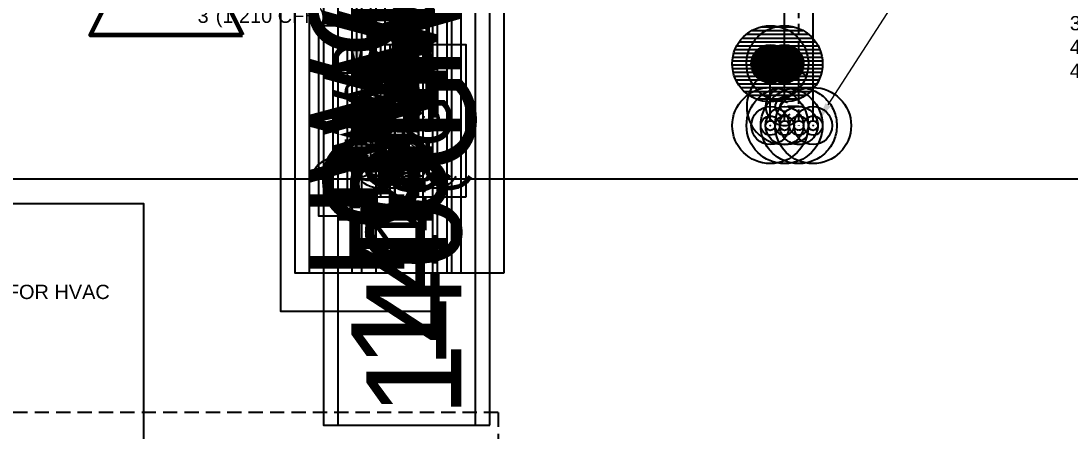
# Model space of a CAD drawing. Extents: x -6836 to 13740, y -142 to 3166.
# Drawn here: x 1431.6 to 1762.6, y 1151.6 to 1281 of the extents above; entities that cross this region are included whole.
import ezdxf
from ezdxf import colors
from ezdxf.entities.mleader import LeaderData, LeaderLine
from ezdxf.enums import TextEntityAlignment as Align
from ezdxf.math import Vec2, Vec3

# ---------------------------------------------------------------- set-up
doc = ezdxf.new("R2010")
doc.units = 0
doc.header["$LTSCALE"] = 18
doc.header["$MEASUREMENT"] = 0
doc.linetypes.add('HIDDEN', pattern=[0.375, 0.25, -0.125])
doc.linetypes.add('VENT', pattern=[0.3, 0.2, -0.1])
for name, color, linetype, lineweight in [('G-ANNO-TEXT', 70, 'Continuous', 0), ('P-GAS-N', 3, 'Continuous', 60), ('P-GAS-N @ 1 (1)', 3, 'Continuous', 60), ('P-GAS-N @ 1 (2)', 3, 'Continuous', 60), ('P-GAS-N @ 12', 3, 'Continuous', 60), ('P-GAS-N @ 128', 3, 'Continuous', 60), ('P-GAS-N @ 16', 3, 'Continuous', 60), ('P-GAS-N @ 192', 3, 'Continuous', 60), ('P-GAS-N @ 2', 3, 'Continuous', 60), ('P-GAS-N @ 24', 3, 'Continuous', 60), ('P-GAS-N @ 384', 3, 'Continuous', 60), ('P-GAS-N @ 4', 3, 'Continuous', 60), ('P-GAS-N @ 48', 3, 'Continuous', 60), ('P-GAS-N @ 64', 3, 'Continuous', 60), ('P-GAS-N @ 768', 3, 'Continuous', 60), ('P-GAS-N @ 8', 3, 'Continuous', 60), ('P-GAS-N @ 96', 3, 'Continuous', 60)]:
    doc.layers.add(name, color=color, linetype=linetype, lineweight=lineweight)
for name, color, linetype in [('M-EQP-N', 8, 'Continuous'), ('P-14HW-N', 3, 'Continuous'), ('P-14HW-N @ 1 (1)', 3, 'Continuous'), ('P-14HW-N @ 192', 3, 'Continuous'), ('P-14HW-N @ 384', 3, 'Continuous'), ('P-14HW-N @ 48', 3, 'Continuous'), ('P-14HW-N @ 96', 3, 'Continuous'), ('P-14HWC-N', 6, 'Continuous'), ('P-14HWC-N @ 1', 6, 'Continuous'), ('P-14HWC-N @ 192', 6, 'Continuous'), ('P-14HWC-N @ 384', 6, 'Continuous'), ('P-14HWC-N @ 48', 6, 'Continuous'), ('P-14HWC-N @ 96', 6, 'Continuous'), ('P-CW-N', 4, 'Continuous'), ('P-CW-N @ 1 (1)', 4, 'Continuous'), ('P-CW-N @ 192', 4, 'Continuous'), ('P-CW-N @ 384', 4, 'Continuous'), ('P-CW-N @ 48', 4, 'Continuous'), ('P-CW-N @ 96', 4, 'Continuous'), ('P-HW-N', 1, 'Continuous'), ('P-HW-N @ 1 (1)', 1, 'Continuous'), ('P-HW-N @ 192', 1, 'Continuous'), ('P-HW-N @ 384', 1, 'Continuous'), ('P-HW-N @ 48', 1, 'Continuous'), ('P-HW-N @ 96', 1, 'Continuous'), ('P-HWC-N', 2, 'Continuous'), ('P-HWC-N @ 1 (1)', 2, 'Continuous'), ('P-HWC-N @ 192', 2, 'Continuous'), ('P-HWC-N @ 384', 2, 'Continuous'), ('P-HWC-N @ 48', 2, 'Continuous'), ('P-HWC-N @ 96', 2, 'Continuous'), ('P-SAN-N', 6, 'Continuous'), ('P-SAN-N @ 1 (1)', 6, 'Continuous'), ('P-SAN-N @ 192', 6, 'Continuous'), ('P-SAN-N @ 384', 6, 'Continuous'), ('P-SAN-N @ 48', 6, 'Continuous'), ('P-SAN-N @ 96', 6, 'Continuous'), ('P-SANV-N', 5, 'VENT'), ('P-SANV-N @ 1 (1)', 5, 'VENT'), ('P-SANV-N @ 192', 5, 'VENT'), ('P-SANV-N @ 384', 5, 'VENT'), ('P-SANV-N @ 48', 5, 'VENT'), ('P-SANV-N @ 96', 5, 'VENT'), ('P-STRM-N', 2, 'Continuous'), ('P-STRM-N @ 1 (1)', 2, 'Continuous'), ('P-STRM-N @ 192', 2, 'Continuous'), ('P-STRM-N @ 384', 2, 'Continuous'), ('P-STRM-N @ 48', 2, 'Continuous'), ('P-STRM-N @ 96', 2, 'Continuous')]:
    doc.layers.add(name, color=color, linetype=linetype)
doc.styles.add('Arial', font='arial.ttf')

# ---------------------------------------------------------------- blocks, each defined once
blk = doc.blocks.new('A$C04B83033')
at = {"color": 7, "linetype": 'HIDDEN'}
for q in [(1360.16, 1167.96), (1582.16, 855.96)]:
    blk.add_line((1582.16, 1167.96), q, dxfattribs=at)
blk = doc.blocks.new('*U41')
blk.add_circle((0, 0), 0.03125)
blk = doc.blocks.new('*U2490')
at = {"layer": 'P-STRM-N @ 1 (1)'}
blk.add_blockref('*U41', (1668, 1248), dxfattribs=at)
at = {"layer": 'P-STRM-N @ 192', "xscale": 192, "yscale": 192, "zscale": 192}
blk.add_blockref('*U41', (1668, 1248), dxfattribs=at)
at = {"layer": 'P-STRM-N @ 384', "xscale": 384, "yscale": 384, "zscale": 384}
blk.add_blockref('*U41', (1668, 1248), dxfattribs=at)
at = {"layer": 'P-STRM-N @ 48', "xscale": 48, "yscale": 48, "zscale": 48}
blk.add_blockref('*U41', (1668, 1248), dxfattribs=at)
at = {"layer": 'P-STRM-N @ 96', "xscale": 96, "yscale": 96, "zscale": 96}
blk.add_blockref('*U41', (1668, 1248), dxfattribs=at)
blk = doc.blocks.new('*U2491')
at = {"layer": 'P-SAN-N @ 1 (1)', "rotation": 89.99999999999999}
blk.add_blockref('*U41', (1672.5, 1248), dxfattribs=at)
at = {"layer": 'P-SAN-N @ 192', "xscale": 192.0000000000001, "yscale": 192.0000000000001, "zscale": 192.0000000000001, "rotation": 89.99999999999999}
blk.add_blockref('*U41', (1672.5, 1248), dxfattribs=at)
at = {"layer": 'P-SAN-N @ 384', "xscale": 384.0000000000001, "yscale": 384.0000000000001, "zscale": 384.0000000000001, "rotation": 89.99999999999999}
blk.add_blockref('*U41', (1672.5, 1248), dxfattribs=at)
at = {"layer": 'P-SAN-N @ 48', "xscale": 48, "yscale": 48, "zscale": 48, "rotation": 89.99999999999999}
blk.add_blockref('*U41', (1672.5, 1248), dxfattribs=at)
at = {"layer": 'P-SAN-N @ 96', "xscale": 96.00000000000003, "yscale": 96.00000000000003, "zscale": 96.00000000000003, "rotation": 89.99999999999999}
blk.add_blockref('*U41', (1672.5, 1248), dxfattribs=at)
blk = doc.blocks.new('*U2492')
at = {"layer": 'P-SANV-N @ 1 (1)', "rotation": 89.99999999999999}
blk.add_blockref('*U41', (1677, 1248), dxfattribs=at)
at = {"layer": 'P-SANV-N @ 192', "xscale": 192.0000000000001, "yscale": 192.0000000000001, "zscale": 192.0000000000001, "rotation": 89.99999999999999}
blk.add_blockref('*U41', (1677, 1248), dxfattribs=at)
at = {"layer": 'P-SANV-N @ 384', "xscale": 384.0000000000001, "yscale": 384.0000000000001, "zscale": 384.0000000000001, "rotation": 89.99999999999999}
blk.add_blockref('*U41', (1677, 1248), dxfattribs=at)
at = {"layer": 'P-SANV-N @ 48', "xscale": 48, "yscale": 48, "zscale": 48, "rotation": 89.99999999999999}
blk.add_blockref('*U41', (1677, 1248), dxfattribs=at)
at = {"layer": 'P-SANV-N @ 96', "xscale": 96.00000000000003, "yscale": 96.00000000000003, "zscale": 96.00000000000003, "rotation": 89.99999999999999}
blk.add_blockref('*U41', (1677, 1248), dxfattribs=at)
blk = doc.blocks.new('*U2493')
at = {"layer": 'P-CW-N @ 1 (1)', "rotation": 89.99999999999999}
blk.add_blockref('*U41', (1681.5, 1248), dxfattribs=at)
at = {"layer": 'P-CW-N @ 192', "xscale": 192.0000000000001, "yscale": 192.0000000000001, "zscale": 192.0000000000001, "rotation": 89.99999999999999}
blk.add_blockref('*U41', (1681.5, 1248), dxfattribs=at)
at = {"layer": 'P-CW-N @ 384', "xscale": 384.0000000000001, "yscale": 384.0000000000001, "zscale": 384.0000000000001, "rotation": 89.99999999999999}
blk.add_blockref('*U41', (1681.5, 1248), dxfattribs=at)
at = {"layer": 'P-CW-N @ 48', "xscale": 48, "yscale": 48, "zscale": 48, "rotation": 89.99999999999999}
blk.add_blockref('*U41', (1681.5, 1248), dxfattribs=at)
at = {"layer": 'P-CW-N @ 96', "xscale": 96.00000000000003, "yscale": 96.00000000000003, "zscale": 96.00000000000003, "rotation": 89.99999999999999}
blk.add_blockref('*U41', (1681.5, 1248), dxfattribs=at)
blk = doc.blocks.new('*U36')
h = blk.add_hatch()
h.set_pattern_fill('ANSI31', color=256, scale=0.025, angle=135)
edge = h.paths.add_edge_path()
edge.add_arc((0, 0), 0.03125, 0, 360)
blk.add_circle((0, 0), 0.03125)
blk = doc.blocks.new('*U2494')
at = {"layer": 'P-STRM-N @ 1 (1)'}
blk.add_blockref('*U36', (1668, 1267.5), dxfattribs=at)
at = {"layer": 'P-STRM-N @ 192', "xscale": 192, "yscale": 192, "zscale": 192}
blk.add_blockref('*U36', (1668, 1267.5), dxfattribs=at)
at = {"layer": 'P-STRM-N @ 384', "xscale": 384, "yscale": 384, "zscale": 384}
blk.add_blockref('*U36', (1668, 1267.5), dxfattribs=at)
at = {"layer": 'P-STRM-N @ 48', "xscale": 48, "yscale": 48, "zscale": 48}
blk.add_blockref('*U36', (1668, 1267.5), dxfattribs=at)
at = {"layer": 'P-STRM-N @ 96', "xscale": 96, "yscale": 96, "zscale": 96}
blk.add_blockref('*U36', (1668, 1267.5), dxfattribs=at)
blk = doc.blocks.new('*U2495')
at = {"layer": 'P-SAN-N @ 1 (1)'}
blk.add_blockref('*U36', (1672.5, 1267.5), dxfattribs=at)
at = {"layer": 'P-SAN-N @ 192', "xscale": 192, "yscale": 192, "zscale": 192}
blk.add_blockref('*U36', (1672.5, 1267.5), dxfattribs=at)
at = {"layer": 'P-SAN-N @ 384', "xscale": 384, "yscale": 384, "zscale": 384}
blk.add_blockref('*U36', (1672.5, 1267.5), dxfattribs=at)
at = {"layer": 'P-SAN-N @ 48', "xscale": 48, "yscale": 48, "zscale": 48}
blk.add_blockref('*U36', (1672.5, 1267.5), dxfattribs=at)
at = {"layer": 'P-SAN-N @ 96', "xscale": 96, "yscale": 96, "zscale": 96}
blk.add_blockref('*U36', (1672.5, 1267.5), dxfattribs=at)
blk = doc.blocks.new('*U3')
at = {"linetype": 'Continuous'}
blk.add_arc((0, 0), 0.03112, 232.56697, 127.43303, dxfattribs=at)
blk = doc.blocks.new('*U2502')
at = {"layer": 'P-SAN-N @ 1 (1)', "rotation": 180}
blk.add_blockref('*U3', (1672.5, 1254), dxfattribs=at)
at = {"layer": 'P-SAN-N @ 192', "xscale": 192, "yscale": 192, "zscale": 192, "rotation": 180}
blk.add_blockref('*U3', (1672.5, 1254), dxfattribs=at)
at = {"layer": 'P-SAN-N @ 384', "xscale": 384, "yscale": 384, "zscale": 384, "rotation": 180}
blk.add_blockref('*U3', (1672.5, 1254), dxfattribs=at)
at = {"layer": 'P-SAN-N @ 48', "xscale": 48, "yscale": 48, "zscale": 48, "rotation": 180}
blk.add_blockref('*U3', (1672.5, 1254), dxfattribs=at)
at = {"layer": 'P-SAN-N @ 96', "xscale": 96, "yscale": 96, "zscale": 96, "rotation": 180}
blk.add_blockref('*U3', (1672.5, 1254), dxfattribs=at)
blk = doc.blocks.new('*U17')
at = {"layer": 'DEFPOINTS'}
blk.add_lwpolyline([(-0.125, -0.0625), (0.125, -0.0625), (0.125, 0.0625), (-0.125, 0.0625)], close=True, dxfattribs=at)
at = {"style": 'Arial'}
blk.add_text('CW', height=0.078125, dxfattribs=at).set_placement((0, 0), align=Align.MIDDLE)
blk = doc.blocks.new('*U2705')
at = {"layer": 'P-CW-N @ 1 (1)', "linetype": 'ByBlock', "lineweight": -2, "rotation": 89.99999999999999}
blk.add_blockref('*U17', (1542, 1249.5), dxfattribs=at)
at = {"layer": 'P-CW-N @ 192', "linetype": 'ByBlock', "lineweight": -2, "xscale": 192, "yscale": 192, "zscale": 192, "rotation": 89.99999999999999}
blk.add_blockref('*U17', (1542, 1249.5), dxfattribs=at)
at = {"layer": 'P-CW-N @ 384', "linetype": 'ByBlock', "lineweight": -2, "xscale": 384, "yscale": 384, "zscale": 384, "rotation": 89.99999999999999}
blk.add_blockref('*U17', (1542, 1249.5), dxfattribs=at)
at = {"layer": 'P-CW-N @ 48', "linetype": 'ByBlock', "lineweight": -2, "xscale": 48, "yscale": 48, "zscale": 48, "rotation": 90}
blk.add_blockref('*U17', (1542, 1249.5), dxfattribs=at)
at = {"layer": 'P-CW-N @ 96', "linetype": 'ByBlock', "lineweight": -2, "xscale": 96, "yscale": 96, "zscale": 96, "rotation": 89.99999999999999}
blk.add_blockref('*U17', (1542, 1249.5), dxfattribs=at)
blk = doc.blocks.new('*U18')
at = {"layer": 'DEFPOINTS'}
blk.add_lwpolyline([(-0.25, -0.0625), (0.25, -0.0625), (0.25, 0.0625), (-0.25, 0.0625)], close=True, dxfattribs=at)
at = {"insert": (0, 0.03957), "char_height": 0.078125, "width": 0.2237834, "attachment_point": 2, "style": 'Arial'}
blk.add_mtext('140%%DHW', dxfattribs=at)
blk = doc.blocks.new('*U2706')
at = {"layer": 'P-14HW-N @ 1 (1)', "linetype": 'ByBlock', "lineweight": -2, "rotation": 89.99999999999999}
blk.add_blockref('*U18', (1551, 1249.5), dxfattribs=at)
at = {"layer": 'P-14HW-N @ 192', "linetype": 'ByBlock', "lineweight": -2, "xscale": 192, "yscale": 192, "zscale": 192, "rotation": 89.99999999999999}
blk.add_blockref('*U18', (1551, 1249.5), dxfattribs=at)
at = {"layer": 'P-14HW-N @ 384', "linetype": 'ByBlock', "lineweight": -2, "xscale": 384, "yscale": 384, "zscale": 384, "rotation": 89.99999999999999}
blk.add_blockref('*U18', (1551, 1249.5), dxfattribs=at)
at = {"layer": 'P-14HW-N @ 48', "linetype": 'ByBlock', "lineweight": -2, "xscale": 48, "yscale": 48, "zscale": 48, "rotation": 90}
blk.add_blockref('*U18', (1551, 1249.5), dxfattribs=at)
at = {"layer": 'P-14HW-N @ 96', "linetype": 'ByBlock', "lineweight": -2, "xscale": 96, "yscale": 96, "zscale": 96, "rotation": 89.99999999999999}
blk.add_blockref('*U18', (1551, 1249.5), dxfattribs=at)
blk = doc.blocks.new('*U30')
at = {"layer": 'DEFPOINTS'}
blk.add_lwpolyline([(-0.25, -0.0625), (0.25, -0.0625), (0.25, 0.0625), (-0.25, 0.0625)], close=True, dxfattribs=at)
at = {"insert": (0, 0.03904), "char_height": 0.078125, "width": 0.340714, "attachment_point": 2, "style": 'Arial'}
blk.add_mtext('140%%DHWC', dxfattribs=at)
blk = doc.blocks.new('*U2707')
at = {"layer": 'P-14HWC-N @ 1', "linetype": 'ByBlock', "lineweight": -2, "rotation": 89.99999999999999}
blk.add_blockref('*U30', (1555.5, 1249.5), dxfattribs=at)
at = {"layer": 'P-14HWC-N @ 192', "linetype": 'ByBlock', "lineweight": -2, "xscale": 192, "yscale": 192, "zscale": 192, "rotation": 89.99999999999999}
blk.add_blockref('*U30', (1555.5, 1249.5), dxfattribs=at)
at = {"layer": 'P-14HWC-N @ 384', "linetype": 'ByBlock', "lineweight": -2, "xscale": 384, "yscale": 384, "zscale": 384, "rotation": 89.99999999999999}
blk.add_blockref('*U30', (1555.5, 1249.5), dxfattribs=at)
at = {"layer": 'P-14HWC-N @ 48', "linetype": 'ByBlock', "lineweight": -2, "xscale": 48, "yscale": 48, "zscale": 48, "rotation": 90}
blk.add_blockref('*U30', (1555.5, 1249.5), dxfattribs=at)
at = {"layer": 'P-14HWC-N @ 96', "linetype": 'ByBlock', "lineweight": -2, "xscale": 96, "yscale": 96, "zscale": 96, "rotation": 89.99999999999999}
blk.add_blockref('*U30', (1555.5, 1249.5), dxfattribs=at)
blk = doc.blocks.new('*U39')
at = {"layer": 'DEFPOINTS'}
blk.add_lwpolyline([(-0.125, -0.0625), (0.125, -0.0625), (0.125, 0.0625), (-0.125, 0.0625)], close=True, dxfattribs=at)
at = {"style": 'Arial'}
blk.add_text('HW', height=0.078125, dxfattribs=at).set_placement((0, 0), align=Align.MIDDLE)
blk = doc.blocks.new('*U2708')
at = {"layer": 'P-HW-N @ 1 (1)', "linetype": 'ByBlock', "lineweight": -2, "rotation": 89.99999999999999}
blk.add_blockref('*U39', (1546.5, 1249.5), dxfattribs=at)
at = {"layer": 'P-HW-N @ 192', "linetype": 'ByBlock', "lineweight": -2, "xscale": 192, "yscale": 192, "zscale": 192, "rotation": 89.99999999999999}
blk.add_blockref('*U39', (1546.5, 1249.5), dxfattribs=at)
at = {"layer": 'P-HW-N @ 384', "linetype": 'ByBlock', "lineweight": -2, "xscale": 384, "yscale": 384, "zscale": 384, "rotation": 89.99999999999999}
blk.add_blockref('*U39', (1546.5, 1249.5), dxfattribs=at)
at = {"layer": 'P-HW-N @ 48', "linetype": 'ByBlock', "lineweight": -2, "xscale": 48, "yscale": 48, "zscale": 48, "rotation": 90}
blk.add_blockref('*U39', (1546.5, 1249.5), dxfattribs=at)
at = {"layer": 'P-HW-N @ 96', "linetype": 'ByBlock', "lineweight": -2, "xscale": 96, "yscale": 96, "zscale": 96, "rotation": 89.99999999999999}
blk.add_blockref('*U39', (1546.5, 1249.5), dxfattribs=at)
blk = doc.blocks.new('Gas Pipe Type')
at = {"layer": 'DEFPOINTS'}
blk.add_lwpolyline([(-0.125, -0.0625), (0.125, -0.0625), (0.125, 0.0625), (-0.125, 0.0625)], close=True, dxfattribs=at)
at = {"style": 'Arial'}
blk.add_text('G', height=0.07812, dxfattribs=at).set_placement((0, 0), align=Align.MIDDLE)
blk = doc.blocks.new('*U2709')
at = {"layer": 'P-GAS-N @ 1 (1)', "linetype": 'ByBlock', "lineweight": -2, "rotation": 89.99999999999999}
blk.add_blockref('Gas Pipe Type', (1560, 1249.5), dxfattribs=at)
at = {"layer": 'P-GAS-N @ 192', "linetype": 'ByBlock', "lineweight": -2, "xscale": 192, "yscale": 192, "zscale": 192, "rotation": 89.99999999999999}
blk.add_blockref('Gas Pipe Type', (1560, 1249.5), dxfattribs=at)
at = {"layer": 'P-GAS-N @ 384', "linetype": 'ByBlock', "lineweight": -2, "xscale": 384, "yscale": 384, "zscale": 384, "rotation": 89.99999999999999}
blk.add_blockref('Gas Pipe Type', (1560, 1249.5), dxfattribs=at)
at = {"layer": 'P-GAS-N @ 48', "linetype": 'ByBlock', "lineweight": -2, "xscale": 48, "yscale": 48, "zscale": 48, "rotation": 90}
blk.add_blockref('Gas Pipe Type', (1560, 1249.5), dxfattribs=at)
at = {"layer": 'P-GAS-N @ 96', "linetype": 'ByBlock', "lineweight": -2, "xscale": 96, "yscale": 96, "zscale": 96, "rotation": 89.99999999999999}
blk.add_blockref('Gas Pipe Type', (1560, 1249.5), dxfattribs=at)
blk = doc.blocks.new('*U16')
at = {"layer": 'DEFPOINTS'}
blk.add_lwpolyline([(-0.15625, -0.0625), (0.15625, -0.0625), (0.15625, 0.0625), (-0.15625, 0.0625)], close=True, dxfattribs=at)
at = {"style": 'Arial'}
blk.add_text('HWC', height=0.078125, dxfattribs=at).set_placement((0, 0), align=Align.MIDDLE)
blk = doc.blocks.new('*U2710')
at = {"layer": 'P-HWC-N @ 1 (1)', "linetype": 'ByBlock', "lineweight": -2, "rotation": 89.99999999999999}
blk.add_blockref('*U16', (1537.5, 1249.5), dxfattribs=at)
at = {"layer": 'P-HWC-N @ 192', "linetype": 'ByBlock', "lineweight": -2, "xscale": 192, "yscale": 192, "zscale": 192, "rotation": 89.99999999999999}
blk.add_blockref('*U16', (1537.5, 1249.5), dxfattribs=at)
at = {"layer": 'P-HWC-N @ 384', "linetype": 'ByBlock', "lineweight": -2, "xscale": 384, "yscale": 384, "zscale": 384, "rotation": 89.99999999999999}
blk.add_blockref('*U16', (1537.5, 1249.5), dxfattribs=at)
at = {"layer": 'P-HWC-N @ 48', "linetype": 'ByBlock', "lineweight": -2, "xscale": 48, "yscale": 48, "zscale": 48, "rotation": 90}
blk.add_blockref('*U16', (1537.5, 1249.5), dxfattribs=at)
at = {"layer": 'P-HWC-N @ 96', "linetype": 'ByBlock', "lineweight": -2, "xscale": 96, "yscale": 96, "zscale": 96, "rotation": 89.99999999999999}
blk.add_blockref('*U16', (1537.5, 1249.5), dxfattribs=at)
blk = doc.blocks.new('continuation')
blk.add_lwpolyline([(-0.00279, -0.03466, -0.625102), (0, 0, 0.625102), (0.00279, 0.03466)], format="xyb")
blk = doc.blocks.new('*U2711')
at = {"layer": 'P-HWC-N @ 1 (1)', "rotation": 89.99999999999999}
blk.add_blockref('continuation', (1537.5, 1233), dxfattribs=at)
at = {"layer": 'P-HWC-N @ 192', "xscale": 192, "yscale": 192, "zscale": 192, "rotation": 89.99999999999999}
blk.add_blockref('continuation', (1537.5, 1233), dxfattribs=at)
at = {"layer": 'P-HWC-N @ 384', "xscale": 384, "yscale": 384, "zscale": 384, "rotation": 89.99999999999999}
blk.add_blockref('continuation', (1537.5, 1233), dxfattribs=at)
at = {"layer": 'P-HWC-N @ 48', "xscale": 48, "yscale": 48, "zscale": 48, "rotation": 90}
blk.add_blockref('continuation', (1537.5, 1233), dxfattribs=at)
at = {"layer": 'P-HWC-N @ 96', "xscale": 96, "yscale": 96, "zscale": 96, "rotation": 89.99999999999999}
blk.add_blockref('continuation', (1537.5, 1233), dxfattribs=at)
blk = doc.blocks.new('*U2712')
at = {"layer": 'P-CW-N @ 1 (1)', "rotation": 89.99999999999999}
blk.add_blockref('continuation', (1542, 1233), dxfattribs=at)
at = {"layer": 'P-CW-N @ 192', "xscale": 192, "yscale": 192, "zscale": 192, "rotation": 89.99999999999999}
blk.add_blockref('continuation', (1542, 1233), dxfattribs=at)
at = {"layer": 'P-CW-N @ 384', "xscale": 384, "yscale": 384, "zscale": 384, "rotation": 89.99999999999999}
blk.add_blockref('continuation', (1542, 1233), dxfattribs=at)
at = {"layer": 'P-CW-N @ 48', "xscale": 48, "yscale": 48, "zscale": 48, "rotation": 90}
blk.add_blockref('continuation', (1542, 1233), dxfattribs=at)
at = {"layer": 'P-CW-N @ 96', "xscale": 96, "yscale": 96, "zscale": 96, "rotation": 89.99999999999999}
blk.add_blockref('continuation', (1542, 1233), dxfattribs=at)
blk = doc.blocks.new('*U2713')
at = {"layer": 'P-14HW-N @ 1 (1)', "rotation": 89.99999999999999}
blk.add_blockref('continuation', (1551, 1233), dxfattribs=at)
at = {"layer": 'P-14HW-N @ 192', "xscale": 192, "yscale": 192, "zscale": 192, "rotation": 89.99999999999999}
blk.add_blockref('continuation', (1551, 1233), dxfattribs=at)
at = {"layer": 'P-14HW-N @ 384', "xscale": 384, "yscale": 384, "zscale": 384, "rotation": 89.99999999999999}
blk.add_blockref('continuation', (1551, 1233), dxfattribs=at)
at = {"layer": 'P-14HW-N @ 48', "xscale": 48, "yscale": 48, "zscale": 48, "rotation": 90}
blk.add_blockref('continuation', (1551, 1233), dxfattribs=at)
at = {"layer": 'P-14HW-N @ 96', "xscale": 96, "yscale": 96, "zscale": 96, "rotation": 89.99999999999999}
blk.add_blockref('continuation', (1551, 1233), dxfattribs=at)
blk = doc.blocks.new('*U2714')
at = {"layer": 'P-14HWC-N @ 1', "rotation": 89.99999999999999}
blk.add_blockref('continuation', (1555.5, 1233), dxfattribs=at)
at = {"layer": 'P-14HWC-N @ 192', "xscale": 192, "yscale": 192, "zscale": 192, "rotation": 89.99999999999999}
blk.add_blockref('continuation', (1555.5, 1233), dxfattribs=at)
at = {"layer": 'P-14HWC-N @ 384', "xscale": 384, "yscale": 384, "zscale": 384, "rotation": 89.99999999999999}
blk.add_blockref('continuation', (1555.5, 1233), dxfattribs=at)
at = {"layer": 'P-14HWC-N @ 48', "xscale": 48, "yscale": 48, "zscale": 48, "rotation": 90}
blk.add_blockref('continuation', (1555.5, 1233), dxfattribs=at)
at = {"layer": 'P-14HWC-N @ 96', "xscale": 96, "yscale": 96, "zscale": 96, "rotation": 89.99999999999999}
blk.add_blockref('continuation', (1555.5, 1233), dxfattribs=at)
blk = doc.blocks.new('*U2715')
at = {"layer": 'P-HW-N @ 1 (1)', "rotation": 89.99999999999999}
blk.add_blockref('continuation', (1546.5, 1233), dxfattribs=at)
at = {"layer": 'P-HW-N @ 192', "xscale": 192, "yscale": 192, "zscale": 192, "rotation": 89.99999999999999}
blk.add_blockref('continuation', (1546.5, 1233), dxfattribs=at)
at = {"layer": 'P-HW-N @ 384', "xscale": 384, "yscale": 384, "zscale": 384, "rotation": 89.99999999999999}
blk.add_blockref('continuation', (1546.5, 1233), dxfattribs=at)
at = {"layer": 'P-HW-N @ 48', "xscale": 48, "yscale": 48, "zscale": 48, "rotation": 90}
blk.add_blockref('continuation', (1546.5, 1233), dxfattribs=at)
at = {"layer": 'P-HW-N @ 96', "xscale": 96, "yscale": 96, "zscale": 96, "rotation": 89.99999999999999}
blk.add_blockref('continuation', (1546.5, 1233), dxfattribs=at)
blk = doc.blocks.new('*U2716')
at = {"layer": 'P-GAS-N @ 1 (1)', "rotation": 89.99999999999999}
blk.add_blockref('continuation', (1560, 1233), dxfattribs=at)
at = {"layer": 'P-GAS-N @ 192', "xscale": 192, "yscale": 192, "zscale": 192, "rotation": 89.99999999999999}
blk.add_blockref('continuation', (1560, 1233), dxfattribs=at)
at = {"layer": 'P-GAS-N @ 384', "xscale": 384, "yscale": 384, "zscale": 384, "rotation": 89.99999999999999}
blk.add_blockref('continuation', (1560, 1233), dxfattribs=at)
at = {"layer": 'P-GAS-N @ 48', "xscale": 48, "yscale": 48, "zscale": 48, "rotation": 90}
blk.add_blockref('continuation', (1560, 1233), dxfattribs=at)
at = {"layer": 'P-GAS-N @ 96', "xscale": 96, "yscale": 96, "zscale": 96, "rotation": 89.99999999999999}
blk.add_blockref('continuation', (1560, 1233), dxfattribs=at)
blk = doc.blocks.new('*U42')
at = {"linetype": 'Continuous'}
for points in [[(0, 0), (0, 0.05761), (0.0625, 0.05761)], [(-0.0625, -0.03125), (-0.0625, 0.03125), (0.0625, -0.03125), (0.0625, 0.03125), (-0.0625, -0.03125)]]:
    blk.add_lwpolyline(points, dxfattribs=at)
blk = doc.blocks.new('*U2854')
at = {"layer": 'P-GAS-N @ 1 (1)', "rotation": 90}
blk.add_blockref('*U42', (1477.5, 1324.5), dxfattribs=at)
at = {"layer": 'P-GAS-N @ 1 (2)', "rotation": 89.99999999999999}
blk.add_blockref('*U42', (1477.5, 1324.5), dxfattribs=at)
at = {"layer": 'P-GAS-N @ 12', "xscale": 12, "yscale": 12, "zscale": 12, "rotation": 89.99999999999999}
blk.add_blockref('*U42', (1477.5, 1324.5), dxfattribs=at)
at = {"layer": 'P-GAS-N @ 128', "xscale": 128, "yscale": 128, "zscale": 128, "rotation": 89.99999999999999}
blk.add_blockref('*U42', (1477.5, 1324.5), dxfattribs=at)
at = {"layer": 'P-GAS-N @ 16', "xscale": 16, "yscale": 16, "zscale": 16, "rotation": 89.99999999999999}
blk.add_blockref('*U42', (1477.5, 1324.5), dxfattribs=at)
at = {"layer": 'P-GAS-N @ 192', "xscale": 192.0000000000001, "yscale": 192.0000000000001, "zscale": 192.0000000000001, "rotation": 89.99999999999999}
blk.add_blockref('*U42', (1477.5, 1324.5), dxfattribs=at)
at = {"layer": 'P-GAS-N @ 2', "xscale": 2, "yscale": 2, "zscale": 2, "rotation": 89.99999999999999}
blk.add_blockref('*U42', (1477.5, 1324.5), dxfattribs=at)
at = {"layer": 'P-GAS-N @ 24', "xscale": 24.00000000000001, "yscale": 24.00000000000001, "zscale": 24.00000000000001, "rotation": 89.99999999999999}
blk.add_blockref('*U42', (1477.5, 1324.5), dxfattribs=at)
at = {"layer": 'P-GAS-N @ 384', "xscale": 384.0000000000001, "yscale": 384.0000000000001, "zscale": 384.0000000000001, "rotation": 89.99999999999999}
blk.add_blockref('*U42', (1477.5, 1324.5), dxfattribs=at)
at = {"layer": 'P-GAS-N @ 4', "xscale": 4.000000000000001, "yscale": 4.000000000000001, "zscale": 4.000000000000001, "rotation": 89.99999999999999}
blk.add_blockref('*U42', (1477.5, 1324.5), dxfattribs=at)
at = {"layer": 'P-GAS-N @ 48', "xscale": 48.00000000000001, "yscale": 48.00000000000001, "zscale": 48.00000000000001, "rotation": 89.99999999999999}
blk.add_blockref('*U42', (1477.5, 1324.5), dxfattribs=at)
at = {"layer": 'P-GAS-N @ 64', "xscale": 64.00000000000001, "yscale": 64.00000000000001, "zscale": 64.00000000000001, "rotation": 89.99999999999999}
blk.add_blockref('*U42', (1477.5, 1324.5), dxfattribs=at)
at = {"layer": 'P-GAS-N @ 768', "xscale": 768.0000000000002, "yscale": 768.0000000000002, "zscale": 768.0000000000002, "rotation": 89.99999999999999}
blk.add_blockref('*U42', (1477.5, 1324.5), dxfattribs=at)
at = {"layer": 'P-GAS-N @ 8', "xscale": 8.000000000000002, "yscale": 8.000000000000002, "zscale": 8.000000000000002, "rotation": 89.99999999999999}
blk.add_blockref('*U42', (1477.5, 1324.5), dxfattribs=at)
at = {"layer": 'P-GAS-N @ 96', "xscale": 96.00000000000003, "yscale": 96.00000000000003, "zscale": 96.00000000000003, "rotation": 89.99999999999999}
blk.add_blockref('*U42', (1477.5, 1324.5), dxfattribs=at)
blk = doc.blocks.new('FlowArrow')
blk.add_hatch(color=256).paths.add_polyline_path([(-0.125, 0), (0, -0.03125), (0, 0.03125)])
blk.add_lwpolyline([(-0.125, 0), (0, 0.03125), (0, -0.03125), (-0.125, 0)])

msp = doc.modelspace()

# ---------------------------------------------------------------- linework, layer by layer
at = {"layer": 'DEFPOINTS'}
for points in [[(1197.43716, 1231.2205), (1917.54075, 1231.2205), (1917.54075, 1510.10246), (1197.43716, 1510.10246)], [(551.47902, 793.04182), (1470.39165, 793.04182), (1470.39165, 1223.3146), (551.47902, 1223.3146)]]:
    msp.add_lwpolyline(points, close=True, dxfattribs=at)
at = {"layer": 'P-14HW-N'}
for p, q in [((1551, 1261.5), (1551, 1357.5)), ((1551, 1233), (1551, 1237.5))]:
    msp.add_line(p, q, dxfattribs=at)
at = {"layer": 'P-14HWC-N'}
for p, q in [((1555.5, 1261.5), (1555.5, 1353)), ((1555.5, 1233), (1555.5, 1237.5))]:
    msp.add_line(p, q, dxfattribs=at)
at = {"layer": 'P-CW-N'}
for p, q in [((1542, 1255.5), (1542, 1339.5)), ((1681.5, 1249.5), (1681.5, 1339.5)), ((1542, 1233), (1542, 1243.5))]:
    msp.add_line(p, q, dxfattribs=at)
at = {"layer": 'P-GAS-N'}
for p, q in [((1560, 1255.5), (1560, 1335)), ((1560, 1233), (1560, 1243.5))]:
    msp.add_line(p, q, dxfattribs=at)
at = {"layer": 'P-HW-N'}
for p, q in [((1546.5, 1255.5), (1546.5, 1348.5)), ((1546.5, 1233), (1546.5, 1243.5))]:
    msp.add_line(p, q, dxfattribs=at)
at = {"layer": 'P-HWC-N'}
for p, q in [((1537.5, 1256.988), (1537.5, 1344)), ((1537.5, 1233), (1537.5, 1242.012))]:
    msp.add_line(p, q, dxfattribs=at)
at = {"layer": 'P-SAN-N'}
for p, q in [((1672.5, 1269), (1672.5, 1299)), ((1672.5, 1255.5), (1672.5, 1266)), ((1672.5, 1249.5), (1672.5, 1252.5))]:
    msp.add_line(p, q, dxfattribs=at)
at = {"layer": 'P-SANV-N'}
for p, q in [((1677, 1249.5), (1677, 1338)), ((1677, 1254), (1672.5, 1254))]:
    msp.add_line(p, q, dxfattribs=at)
at = {"layer": 'P-STRM-N'}
msp.add_line((1668, 1249.5), (1668, 1266), dxfattribs=at)

# ---------------------------------------------------------------- block references
at = {"layer": 'M-EQP-N'}
msp.add_blockref('A$C04B83033', (0, -10.5), dxfattribs=at)
at = {"layer": 'P-14HW-N'}
for name in ['*U2706', '*U2713']:
    msp.add_blockref(name, (0, 0), dxfattribs=at)
at = {"layer": 'P-14HW-N @ 48', "xscale": 48, "yscale": 48, "zscale": 48, "rotation": 270}
msp.add_blockref('FlowArrow', (1551, 1266), dxfattribs=at)
at = {"layer": 'P-14HWC-N'}
for name in ['*U2707', '*U2714']:
    msp.add_blockref(name, (0, 0), dxfattribs=at)
at = {"layer": 'P-14HWC-N @ 48', "xscale": 48, "yscale": 48, "zscale": 48, "rotation": 90}
msp.add_blockref('FlowArrow', (1555.5, 1272), dxfattribs=at)
at = {"layer": 'P-CW-N'}
for name in ['*U2705', '*U2493', '*U2712']:
    msp.add_blockref(name, (0, 0), dxfattribs=at)
at = {"layer": 'P-CW-N @ 48', "xscale": 48, "yscale": 48, "zscale": 48, "rotation": 270}
msp.add_blockref('FlowArrow', (1542, 1266), dxfattribs=at)
at = {"layer": 'P-GAS-N'}
for name in ['*U2854', '*U2709', '*U2716']:
    msp.add_blockref(name, (0, 0), dxfattribs=at)
at = {"layer": 'P-GAS-N @ 48', "xscale": 48, "yscale": 48, "zscale": 48, "rotation": 270}
msp.add_blockref('FlowArrow', (1560, 1266), dxfattribs=at)
at = {"layer": 'P-HW-N'}
for name in ['*U2708', '*U2715']:
    msp.add_blockref(name, (0, 0), dxfattribs=at)
at = {"layer": 'P-HW-N @ 48', "xscale": 48, "yscale": 48, "zscale": 48, "rotation": 270}
msp.add_blockref('FlowArrow', (1546.5, 1266), dxfattribs=at)
at = {"layer": 'P-HWC-N'}
for name in ['*U2710', '*U2711']:
    msp.add_blockref(name, (0, 0), dxfattribs=at)
at = {"layer": 'P-HWC-N @ 48', "xscale": 48, "yscale": 48, "zscale": 48, "rotation": 90.00000000000435}
msp.add_blockref('FlowArrow', (1537.5, 1272), dxfattribs=at)
at = {"layer": 'P-SAN-N'}
for name in ['*U2495', '*U2502', '*U2491']:
    msp.add_blockref(name, (0, 0), dxfattribs=at)
at = {"layer": 'P-SANV-N'}
msp.add_blockref('*U2492', (0, 0), dxfattribs=at)
at = {"layer": 'P-STRM-N'}
for name in ['*U2494', '*U2490']:
    msp.add_blockref(name, (0, 0), dxfattribs=at)

# ---------------------------------------------------------------- texts
at = {"layer": 'G-ANNO-TEXT', "insert": (1527.6, 1284.9), "char_height": 4.5, "width": 56.1, "attachment_point": 3, "style": 'Arial'}
msp.add_mtext('\\A1;3"(1,210 CFH)', dxfattribs=at)

# ---------------------------------------------------------------- leaders
at = {"layer": 'G-ANNO-TEXT'}
ml = msp.add_multileader_mtext('Standard', dxfattribs=at)
ml.set_content('\\A1;{\\H0.8x;\\S3#4;}"CWR-UP\\P4"VS-UP\\P3"WS-UP\\P4"SS-DN\\P4"ST-UP&DN (2,450 FT²)', color=256, style='Arial')
ml.set_leader_properties(color=256, linetype='ByLayer', lineweight=-1)
ml.build(insert=Vec2(0, 0))
ml.multileader.update_dxf_attribs({"has_dogleg": 0, "dogleg_length": 0.125, "arrow_head_size": 6, "scale": 48})
ctx = ml.context
ctx.base_point, ctx.scale, ctx.char_height, ctx.arrow_head_size, ctx.landing_gap_size, ctx.plane_origin = Vec3(1761, 1296), 48, 4.5, 6, 1.5, Vec3(1683, 1249.5)
notes = []
notes.append((ctx, [(0, (1, 1, 0), (1755, 1296), (1, 0), 6, [(0, [(1683, 1249.5), (1713, 1296)], 0, [])])]))
ctx.mtext.insert, ctx.mtext.flow_direction = Vec3(1762.5, 1298.91149), 5
ml = msp.add_multileader_mtext('Standard', dxfattribs=at)
ml.set_content('2"CW-DROP\\P2"NDCW CAPPED FOR HVAC', color=256, style='Arial')
ml.set_leader_properties(color=256, linetype='ByLayer', lineweight=-1)
ml.build(insert=Vec2(0, 0))
ml.multileader.update_dxf_attribs({"has_dogleg": 0, "dogleg_length": 0.125, "arrow_head_size": 6, "scale": 48})
ctx = ml.context
ctx.base_point, ctx.scale, ctx.char_height, ctx.arrow_head_size, ctx.landing_gap_size, ctx.plane_origin = Vec3(1371, 1203), 48, 4.5, 6, 1.5, Vec3(1267.5, 1185)
notes.append((ctx, [(0, (1, 1, 0), (1365, 1203), (1, 0), 6, [(0, [(1267.5, 1185), (1285.5, 1203)], 0, [])])]))
ctx.mtext.insert, ctx.mtext.flow_direction = Vec3(1372.5, 1205.28837), 5
for ctx, leaders in notes:
    for number, flags, end, landing, length, lines in leaders:
        leader = LeaderData()
        leader.index, (leader.has_last_leader_line, leader.has_dogleg_vector, leader.attachment_direction) = number, flags
        leader.last_leader_point, leader.dogleg_vector, leader.dogleg_length = Vec3(end), Vec3(landing), length
        for number, points, colour, breaks in lines:
            line = LeaderLine()
            line.index, line.vertices, line.color, line.breaks = number, Vec3.list(points), colors.encode_raw_color(colour), breaks
            leader.lines.append(line)
        ctx.leaders.append(leader)

doc.saveas('drawing.dxf')
